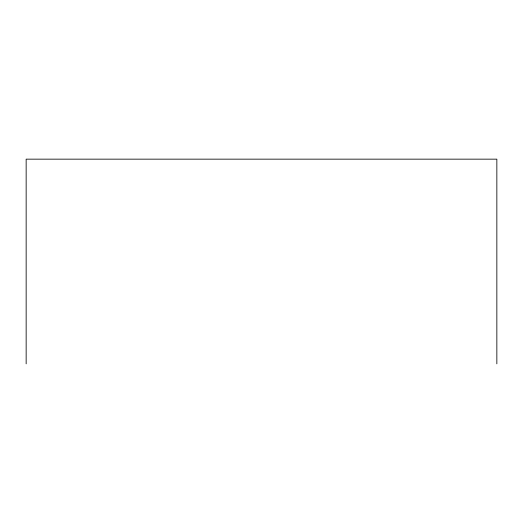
<?xml version="1.0" encoding="UTF-8"?>
<svg xmlns="http://www.w3.org/2000/svg" width="523" height="523" viewBox="0 0 523 523"><rect width="100%" height="100%" fill="white"/><g stroke="black" fill="none" stroke-linecap="round" stroke-linejoin="round"><path stroke-width="0.78" d="M496.85 363.845L496.85 159.155L26.15 159.155L26.15 363.845"/></g></svg>
